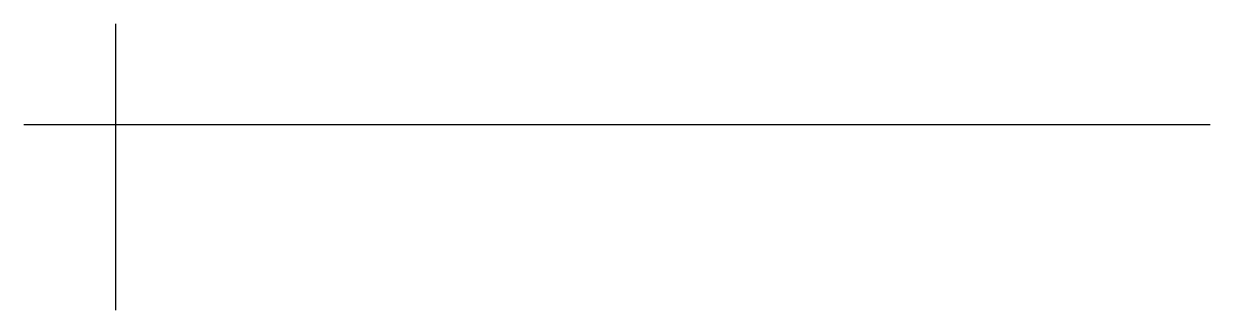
# Model space of a CAD drawing. Extents: x -3 to 35.6, y -6 to 3.3.
import ezdxf

# ---------------------------------------------------------------- set-up
doc = ezdxf.new("R2010")
doc.units = 0
doc.layers.get('0').update_dxf_attribs({"linetype": 'CONTINUOUS'})

msp = doc.modelspace()

# ---------------------------------------------------------------- linework, layer by layer
at = {"linetype": 'CONTINUOUS'}
for p, q in [((0, -6.04), (0, 3.28)), ((-3, 0), (35.58, 0))]:
    msp.add_line(p, q, dxfattribs=at)

doc.saveas('drawing.dxf')
